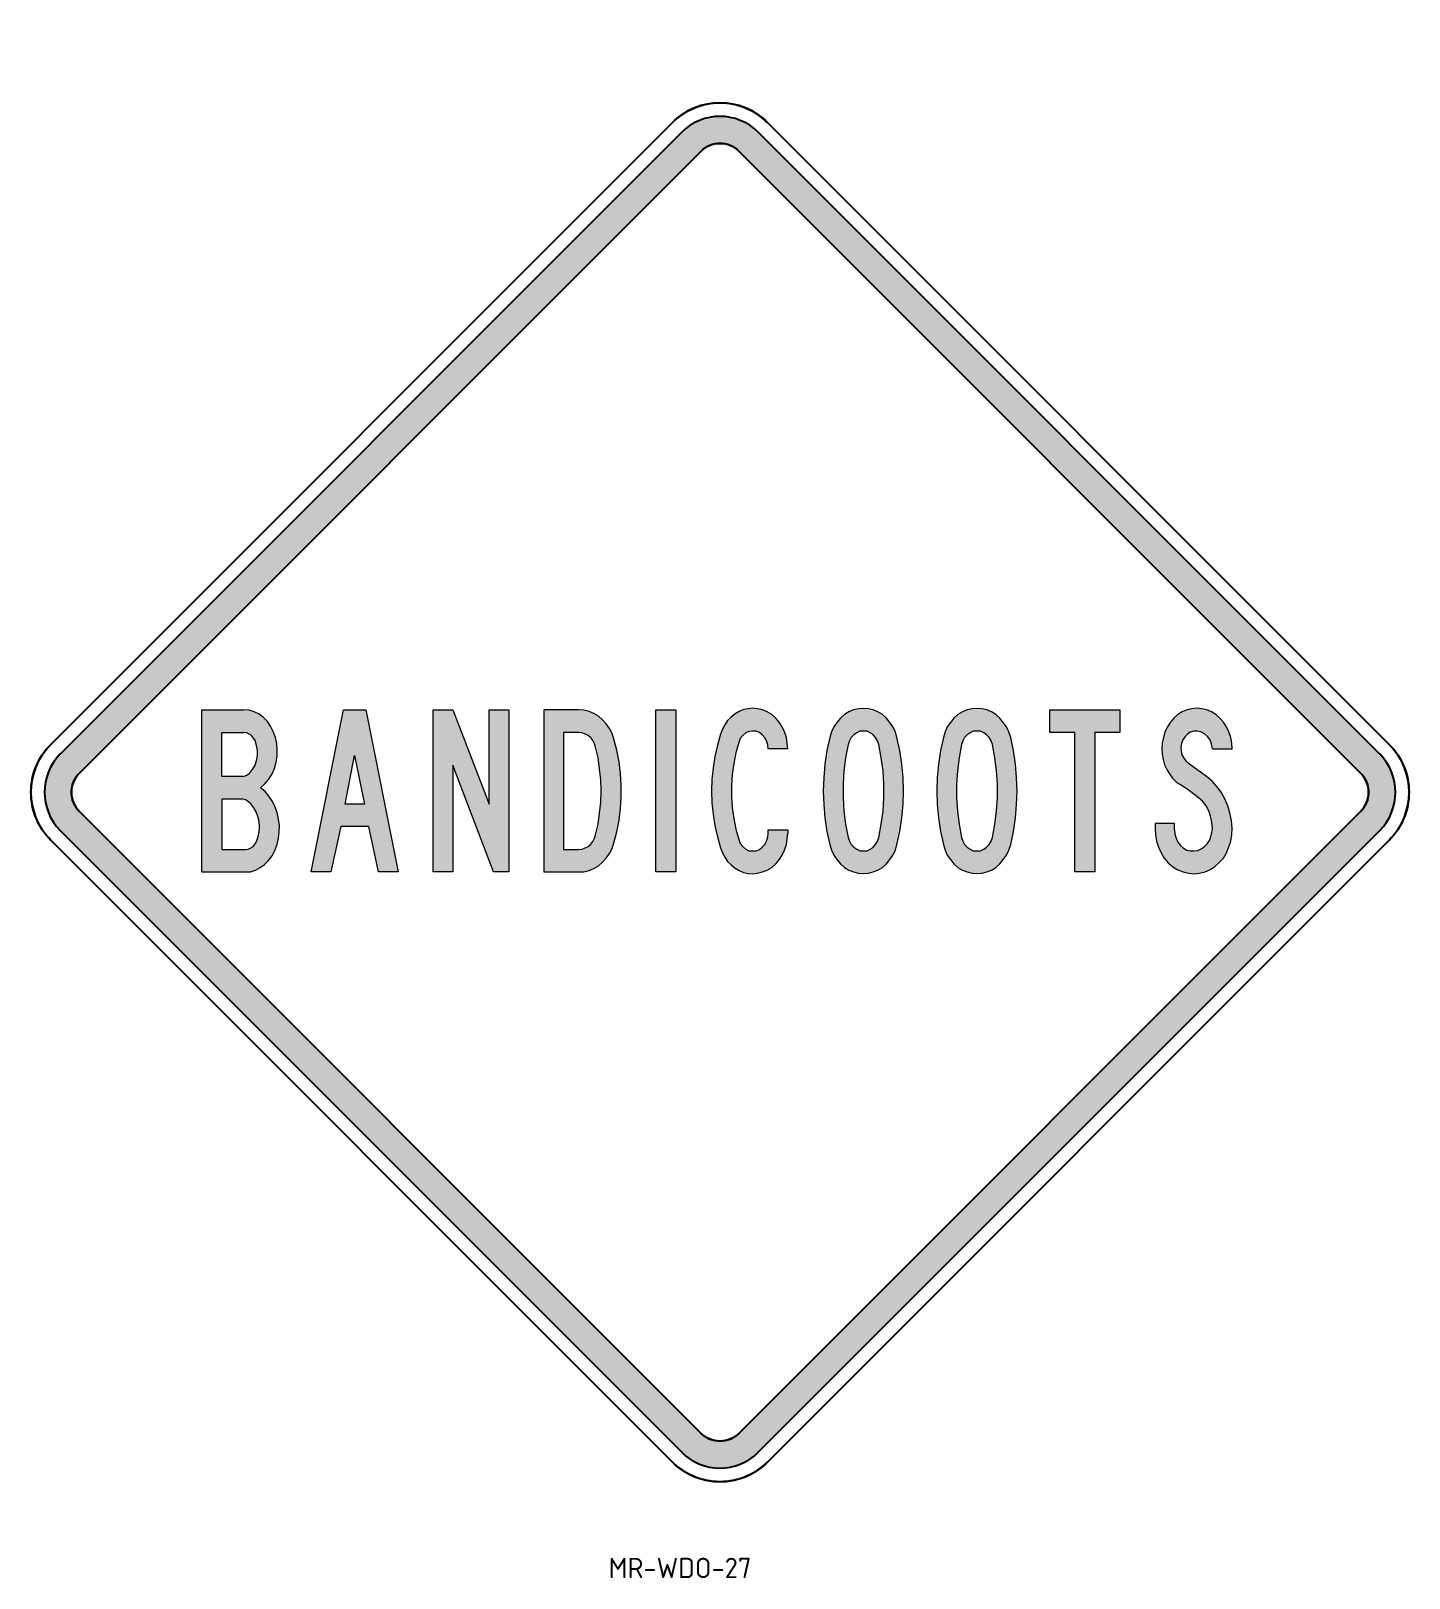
# Model space of a CAD drawing. Extents: x 135 to 339, y 46 to 275.
import ezdxf

# ---------------------------------------------------------------- set-up
doc = ezdxf.new("R2010")
doc.units = 0
doc.linetypes.add('CENTERX2', pattern=[101.6, 63.5, -12.7, 12.7, -12.7])
doc.layers.get('0').update_dxf_attribs({"linetype": 'CONTINUOUS'})
for name, color, linetype in [('L25', 1, 'CONTINUOUS'), ('L35', 3, 'CONTINUOUS'), ('T25', 1, 'CONTINUOUS'), ('TBLK25', 1, 'CONTINUOUS')]:
    doc.layers.add(name, color=color, linetype=linetype)
doc.styles.add('ISO', font='iso3098b.shx')

msp = doc.modelspace()

# ---------------------------------------------------------------- hatches: boundary and pattern name
at = {"layer": 'T25', "linetype": 'Continuous'}
h = msp.add_hatch(color=256, dxfattribs=at)
h.paths.add_polyline_path([(289.74, 150.55), (289.74, 171.16), (286.04, 171.16), (286.04, 174.5), (296.37, 174.5), (296.37, 171.16), (292.67, 171.16), (292.67, 150.55)])
h.paths.add_polyline_path([(277.54, 155.67), (277.9, 157.63), (278.13, 159.55), (278.27, 161.52), (278.27, 163.53), (278.13, 165.5), (277.9, 167.42), (277.54, 169.38), (277.35, 169.93), (277.03, 170.43), (276.67, 170.84), (276.26, 171.12), (275.75, 171.35), (275.25, 171.39), (274.7, 171.35), (274.25, 171.12), (273.79, 170.84), (273.42, 170.43), (273.15, 169.93), (272.97, 169.38), (272.6, 167.42), (272.37, 165.5), (272.23, 163.53), (272.23, 161.52), (272.37, 159.55), (272.6, 157.63), (272.97, 155.67), (273.15, 155.12), (273.42, 154.62), (273.79, 154.2), (274.25, 153.93), (274.7, 153.7), (275.25, 153.66), (275.75, 153.7), (276.26, 153.93), (276.67, 154.2), (277.03, 154.62), (277.35, 155.12)], flags=16)
h.paths.add_polyline_path([(280.23, 154.62), (280.65, 156.54), (280.92, 158.55), (281.1, 160.51), (281.19, 162.52), (281.1, 164.54), (280.92, 166.5), (280.65, 168.51), (280.23, 170.43), (279.96, 171.26), (279.59, 171.99), (279.14, 172.67), (278.63, 173.27), (278.04, 173.82), (277.4, 174.23), (276.71, 174.5), (275.98, 174.68), (275.25, 174.73), (274.52, 174.68), (273.79, 174.5), (273.1, 174.23), (272.42, 173.82), (271.82, 173.27), (271.32, 172.67), (270.86, 171.99), (270.54, 171.26), (270.27, 170.43), (269.86, 168.51), (269.54, 166.5), (269.35, 164.54), (269.31, 162.52), (269.35, 160.51), (269.54, 158.55), (269.86, 156.54), (270.27, 154.62), (270.54, 153.79), (270.86, 153.06), (271.32, 152.38), (271.82, 151.78), (272.42, 151.23), (273.1, 150.82), (273.79, 150.55), (274.52, 150.36), (275.25, 150.32), (275.98, 150.36), (276.71, 150.55), (277.4, 150.82), (278.04, 151.23), (278.63, 151.78), (279.14, 152.38), (279.59, 153.06), (279.96, 153.79)])
h.paths.add_polyline_path([(260.71, 155.67), (261.08, 157.63), (261.35, 159.55), (261.45, 161.52), (261.45, 163.53), (261.35, 165.5), (261.08, 167.42), (260.71, 169.38), (260.53, 169.93), (260.26, 170.43), (259.89, 170.84), (259.43, 171.12), (258.98, 171.35), (258.43, 171.39), (257.93, 171.35), (257.47, 171.12), (257.01, 170.84), (256.65, 170.43), (256.37, 169.93), (256.19, 169.38), (255.82, 167.42), (255.55, 165.5), (255.46, 163.53), (255.46, 161.52), (255.55, 159.55), (255.82, 157.63), (256.19, 155.67), (256.37, 155.12), (256.65, 154.62), (257.01, 154.2), (257.47, 153.93), (257.93, 153.7), (258.43, 153.66), (258.98, 153.7), (259.43, 153.93), (259.89, 154.2), (260.26, 154.62), (260.53, 155.12)], flags=16)
h.paths.add_polyline_path([(263.41, 154.62), (263.82, 156.54), (264.14, 158.55), (264.33, 160.51), (264.37, 162.52), (264.33, 164.54), (264.14, 166.5), (263.82, 168.51), (263.41, 170.43), (263.18, 171.26), (262.82, 171.99), (262.36, 172.67), (261.86, 173.27), (261.26, 173.82), (260.58, 174.23), (259.89, 174.5), (259.21, 174.68), (258.43, 174.73), (257.7, 174.68), (256.97, 174.5), (256.28, 174.23), (255.64, 173.82), (255.05, 173.27), (254.54, 172.67), (254.09, 171.99), (253.72, 171.26), (253.49, 170.43), (253.03, 168.51), (252.76, 166.5), (252.58, 164.54), (252.49, 162.52), (252.58, 160.51), (252.76, 158.55), (253.03, 156.54), (253.49, 154.62), (253.72, 153.79), (254.09, 153.06), (254.54, 152.38), (255.05, 151.78), (255.64, 151.23), (256.28, 150.82), (256.97, 150.55), (257.7, 150.36), (258.43, 150.32), (259.21, 150.36), (259.89, 150.55), (260.58, 150.82), (261.26, 151.23), (261.86, 151.78), (262.36, 152.38), (262.82, 153.06), (263.18, 153.79)])
h.paths.add_polyline_path([(227.75, 150.55), (227.75, 174.5), (230.68, 174.5), (230.68, 150.55)])
h.paths.add_polyline_path([(214.09, 153.88), (216.37, 153.88), (216.83, 153.93), (217.29, 154.11), (217.74, 154.34), (218.11, 154.66), (218.43, 155.07), (218.66, 155.53), (218.84, 156.03), (219.21, 157.63), (219.43, 159.23), (219.62, 160.88), (219.66, 162.52), (219.62, 164.17), (219.43, 165.82), (219.21, 167.42), (218.84, 169.02), (218.66, 169.52), (218.43, 169.98), (218.11, 170.39), (217.74, 170.71), (217.29, 170.94), (216.83, 171.12), (216.37, 171.16), (214.09, 171.16)], flags=16)
h.paths.add_polyline_path([(211.16, 150.55), (216.37, 150.55), (217.1, 150.59), (217.88, 150.78), (218.57, 151.05), (219.25, 151.46), (219.85, 152.01), (220.39, 152.6), (220.9, 153.29), (221.26, 154.02), (221.54, 154.84), (221.99, 156.49), (222.31, 158.23), (222.54, 159.92), (222.63, 161.66), (222.63, 163.39), (222.54, 165.13), (222.31, 166.82), (221.99, 168.56), (221.54, 170.2), (221.26, 171.03), (220.9, 171.76), (220.39, 172.44), (219.85, 173.04), (219.25, 173.59), (218.57, 174), (217.88, 174.27), (217.1, 174.46), (216.37, 174.5), (211.16, 174.5)])
h.paths.add_polyline_path([(194.79, 150.55), (194.79, 174.5), (197.72, 174.5), (203.11, 160.6), (203.11, 174.5), (205.99, 174.5), (205.99, 150.55), (203.71, 150.55), (197.72, 166.36), (197.72, 150.55)])
h.paths.add_polyline_path([(184.65, 160.6), (181.77, 160.6), (183.18, 167.78)], flags=16)
h.paths.add_polyline_path([(176.78, 150.55), (181.54, 174.5), (184.87, 174.5), (189.63, 150.55), (186.7, 150.55), (185.29, 157.27), (181.13, 157.27), (179.66, 150.55)])
h.paths.add_polyline_path([(166.63, 161.34), (163.53, 161.34), (163.53, 153.88), (167.05, 153.88), (167.46, 153.93), (167.82, 154.11), (168.19, 154.34), (168.46, 154.71), (168.69, 155.07), (168.92, 155.8), (169.06, 156.49), (169.1, 157.27), (169.06, 158), (168.87, 158.73), (168.65, 159.42), (168.28, 160.06), (167.87, 160.6), (167.5, 160.92), (167.05, 161.2)], flags=16)
h.paths.add_polyline_path([(304.46, 156.76), (304.46, 157.72), (301.58, 157.72), (301.58, 156.99), (301.63, 156.03), (301.81, 155.12), (302.09, 154.2), (302.5, 153.38), (302.95, 152.6), (303.55, 151.92), (304.23, 151.32), (304.97, 150.87), (305.74, 150.55), (306.52, 150.36), (307.39, 150.27), (308.17, 150.36), (308.99, 150.55), (309.77, 150.91), (310.45, 151.37), (311.09, 151.96), (311.69, 152.6), (312.14, 153.38), (312.51, 154.25), (312.78, 155.12), (312.92, 156.08), (312.97, 156.99), (312.87, 158.14), (312.65, 159.28), (312.33, 160.33), (311.91, 161.38), (311.37, 162.34), (310.73, 163.21), (310.04, 163.99), (309.22, 164.67), (306.52, 166.59), (306.15, 166.96), (305.83, 167.37), (305.56, 167.87), (305.47, 168.42), (305.42, 169.02), (305.51, 169.56), (305.7, 170.11), (306.02, 170.57), (306.38, 170.94), (306.79, 171.21), (307.3, 171.39), (307.8, 171.39), (308.35, 171.26), (308.9, 170.98), (309.35, 170.57), (309.72, 170.07), (309.95, 169.43), (310.09, 168.74), (312.97, 168.74), (312.92, 169.61), (312.78, 170.43), (312.51, 171.26), (312.14, 172.03), (311.73, 172.72), (311.18, 173.31), (310.59, 173.82), (309.95, 174.23), (309.26, 174.5), (308.53, 174.68), (307.8, 174.78), (307.02, 174.68), (306.34, 174.5), (305.61, 174.23), (304.97, 173.82), (304.37, 173.31), (303.87, 172.72), (303.41, 172.03), (303.05, 171.26), (302.82, 170.43), (302.63, 169.61), (302.59, 168.74), (302.63, 167.96), (302.77, 167.19), (303, 166.41), (303.32, 165.68), (303.73, 165.04), (304.19, 164.44), (304.69, 163.9), (305.29, 163.48), (306.66, 162.57), (307.98, 161.56), (308.58, 161.02), (309.13, 160.33), (309.54, 159.6), (309.81, 158.78), (309.99, 157.91), (310.09, 156.99), (309.99, 156.4), (309.86, 155.76), (309.63, 155.21), (309.31, 154.71), (308.9, 154.3), (308.39, 153.98), (307.89, 153.75), (307.39, 153.66), (306.79, 153.66), (306.29, 153.79), (305.79, 154.07), (305.33, 154.48), (304.97, 154.94), (304.69, 155.53), (304.51, 156.12)])
h.paths.add_polyline_path([(247.27, 168.74), (244.35, 168.74), (244.3, 169.34), (244.12, 169.93), (243.85, 170.39), (243.48, 170.84), (243.07, 171.16), (242.57, 171.35), (242.06, 171.39), (241.51, 171.3), (241.06, 171.12), (240.6, 170.75), (240.23, 170.3), (240.01, 169.7), (239.59, 168.15), (239.27, 166.59), (239.05, 164.95), (238.95, 163.35), (238.95, 161.7), (239.05, 160.1), (239.27, 158.46), (239.59, 156.9), (240.01, 155.35), (240.23, 154.75), (240.6, 154.3), (241.06, 153.93), (241.51, 153.7), (242.06, 153.66), (242.57, 153.7), (243.07, 153.88), (243.48, 154.2), (243.85, 154.62), (244.12, 155.12), (244.3, 155.71), (244.35, 156.31), (244.35, 156.76), (247.27, 156.76), (247.27, 156.31), (247.18, 155.44), (247.05, 154.62), (246.77, 153.79), (246.45, 153.02), (245.99, 152.33), (245.49, 151.74), (244.9, 151.23), (244.21, 150.82), (243.53, 150.55), (242.79, 150.36), (242.06, 150.27), (241.38, 150.32), (240.69, 150.5), (240.05, 150.78), (239.46, 151.14), (238.91, 151.6), (238.36, 152.1), (237.95, 152.74), (237.58, 153.38), (237.31, 154.11), (236.85, 155.76), (236.49, 157.4), (236.21, 159.1), (236.03, 160.79), (235.98, 162.52), (236.03, 164.22), (236.21, 165.95), (236.49, 167.64), (236.85, 169.29), (237.31, 170.94), (237.58, 171.67), (237.95, 172.31), (238.36, 172.95), (238.91, 173.45), (239.46, 173.91), (240.05, 174.27), (240.69, 174.55), (241.38, 174.68), (242.06, 174.78), (242.79, 174.68), (243.53, 174.5), (244.21, 174.23), (244.9, 173.82), (245.49, 173.31), (245.99, 172.72), (246.45, 172.03), (246.77, 171.26), (247.05, 170.43), (247.18, 169.61)])
h.paths.add_polyline_path([(160.6, 150.55), (167.05, 150.55), (167.78, 150.59), (168.55, 150.82), (169.24, 151.19), (169.88, 151.64), (170.47, 152.24), (170.98, 152.92), (171.39, 153.75), (171.71, 154.62), (171.94, 155.53), (172.03, 156.49), (172.07, 157.4), (171.94, 158.36), (171.75, 159.28), (171.43, 160.15), (171.02, 160.97), (170.52, 161.75), (169.97, 162.43), (169.29, 162.98), (169.93, 163.58), (170.52, 164.26), (170.98, 165.04), (171.34, 165.86), (171.57, 166.78), (171.75, 167.69), (171.75, 168.6), (171.66, 169.56), (171.48, 170.43), (171.16, 171.3), (170.75, 172.12), (170.29, 172.81), (169.7, 173.4), (169.06, 173.86), (168.33, 174.23), (167.59, 174.46), (166.82, 174.5), (160.6, 174.5)])
h.paths.add_polyline_path([(166.63, 164.67), (167, 164.76), (167.32, 164.9), (167.64, 165.18), (168.1, 165.72), (168.46, 166.32), (168.69, 167.05), (168.83, 167.78), (168.83, 168.51), (168.69, 169.24), (168.46, 169.98), (168.23, 170.34), (167.96, 170.71), (167.59, 170.94), (167.23, 171.12), (166.82, 171.16), (163.53, 171.16), (163.53, 164.67)], flags=16)
h.paths.add_polyline_path([(195.8, 274.89), (201.65, 274.89), (201.65, 271.14), (195.8, 271.14)], flags=9)
at = {"layer": 'TBLK25', "linetype": 'CENTERX2'}
h = msp.add_hatch(color=256, dxfattribs=at)
h.paths.add_polyline_path([(331.99, 165.17, -0.198872), (333.16, 162.34), (337.16, 162.34, 0.198872), (334.81, 167.99), (242.89, 259.92, 0.198882), (237.23, 262.26), (237.23, 258.26, -0.198897), (240.06, 257.09)])
h.paths.add_polyline_path([(234.41, 257.09, -0.198928), (237.23, 258.26), (237.23, 262.26, 0.198943), (231.58, 259.92), (139.65, 167.99, 0.198872), (137.31, 162.34), (141.31, 162.34, -0.198872), (142.48, 165.17)])
h.paths.add_polyline_path([(231.58, 64.76, 0.198952), (237.24, 62.41), (237.23, 66.41, -0.198952), (234.41, 67.59), (142.48, 159.51, -0.198952), (141.31, 162.34), (137.31, 162.34, 0.198952), (139.65, 156.68)])
h.paths.add_polyline_path([(240.06, 67.59, -0.198872), (237.23, 66.41), (237.24, 62.41, 0.198872), (242.89, 64.76), (334.81, 156.68, 0.198952), (337.16, 162.34), (333.16, 162.34, -0.198952), (331.99, 159.51)])

# ---------------------------------------------------------------- linework, layer by layer
at = {"color": 1, "lineweight": 0}
for points in [[(160.6, 150.55), (160.6, 174.5), (166.82, 174.5)], [(170.75, 172.12), (170.29, 172.81), (169.7, 173.4), (169.06, 173.86), (168.33, 174.23), (167.59, 174.46), (166.82, 174.5)], [(176.78, 150.55), (181.54, 174.5), (184.87, 174.5), (189.63, 150.55), (186.7, 150.55), (185.29, 157.27), (181.13, 157.27), (179.66, 150.55), (176.78, 150.55), (176.78, 150.55)], [(194.79, 150.55), (194.79, 174.5), (197.72, 174.5), (203.11, 160.6), (203.11, 174.5), (205.99, 174.5), (205.99, 150.55), (203.71, 150.55), (197.72, 166.36), (197.72, 150.55), (194.79, 150.55), (194.79, 150.55)], [(211.16, 150.55), (216.37, 150.55), (217.1, 150.59), (217.88, 150.78), (218.57, 151.05), (219.25, 151.46), (219.85, 152.01), (220.39, 152.6), (220.9, 153.29), (221.26, 154.02), (221.54, 154.84), (221.99, 156.49), (222.31, 158.23), (222.54, 159.92), (222.63, 161.66), (222.63, 163.39), (222.54, 165.13), (222.31, 166.82), (221.99, 168.56), (221.54, 170.2), (221.26, 171.03), (220.9, 171.76), (220.39, 172.44), (219.85, 173.04), (219.25, 173.59), (218.57, 174), (217.88, 174.27), (217.1, 174.46), (216.37, 174.5), (211.16, 174.5), (211.16, 150.55), (211.16, 150.55)], [(227.75, 150.55), (227.75, 174.5), (230.68, 174.5), (230.68, 150.55), (227.75, 150.55), (227.75, 150.55)], [(242.06, 174.78), (241.38, 174.68), (240.69, 174.55), (240.05, 174.27), (239.46, 173.91), (238.91, 173.45), (238.36, 172.95), (237.95, 172.31), (237.58, 171.67), (237.31, 170.94)], [(247.27, 168.74), (247.18, 169.61), (247.05, 170.43), (246.77, 171.26), (246.45, 172.03), (245.99, 172.72), (245.49, 173.31), (244.9, 173.82), (244.21, 174.23), (243.53, 174.5), (242.79, 174.68), (242.06, 174.78)], [(263.41, 154.62), (263.82, 156.54), (264.14, 158.55), (264.33, 160.51), (264.37, 162.52), (264.33, 164.54), (264.14, 166.5), (263.82, 168.51), (263.41, 170.43), (263.18, 171.26), (262.82, 171.99), (262.36, 172.67), (261.86, 173.27), (261.26, 173.82), (260.58, 174.23), (259.89, 174.5), (259.21, 174.68), (258.43, 174.73), (257.7, 174.68), (256.97, 174.5), (256.28, 174.23), (255.64, 173.82), (255.05, 173.27), (254.54, 172.67), (254.09, 171.99), (253.72, 171.26), (253.49, 170.43), (253.03, 168.51), (252.76, 166.5), (252.58, 164.54), (252.49, 162.52), (252.58, 160.51), (252.76, 158.55), (253.03, 156.54), (253.49, 154.62), (253.72, 153.79), (254.09, 153.06), (254.54, 152.38), (255.05, 151.78), (255.64, 151.23), (256.28, 150.82), (256.97, 150.55), (257.7, 150.36), (258.43, 150.32), (259.21, 150.36), (259.89, 150.55), (260.58, 150.82), (261.26, 151.23), (261.86, 151.78), (262.36, 152.38), (262.82, 153.06), (263.18, 153.79), (263.41, 154.62), (263.41, 154.62)], [(280.23, 154.62), (280.65, 156.54), (280.92, 158.55), (281.1, 160.51), (281.19, 162.52), (281.1, 164.54), (280.92, 166.5), (280.65, 168.51), (280.23, 170.43), (279.96, 171.26), (279.59, 171.99), (279.14, 172.67), (278.63, 173.27), (278.04, 173.82), (277.4, 174.23), (276.71, 174.5), (275.98, 174.68), (275.25, 174.73), (274.52, 174.68), (273.79, 174.5), (273.1, 174.23), (272.42, 173.82), (271.82, 173.27), (271.32, 172.67), (270.86, 171.99), (270.54, 171.26), (270.27, 170.43), (269.86, 168.51), (269.54, 166.5), (269.35, 164.54), (269.31, 162.52), (269.35, 160.51), (269.54, 158.55), (269.86, 156.54), (270.27, 154.62), (270.54, 153.79), (270.86, 153.06), (271.32, 152.38), (271.82, 151.78), (272.42, 151.23), (273.1, 150.82), (273.79, 150.55), (274.52, 150.36), (275.25, 150.32), (275.98, 150.36), (276.71, 150.55), (277.4, 150.82), (278.04, 151.23), (278.63, 151.78), (279.14, 152.38), (279.59, 153.06), (279.96, 153.79), (280.23, 154.62), (280.23, 154.62)], [(289.74, 150.55), (289.74, 171.16), (286.04, 171.16), (286.04, 174.5), (296.37, 174.5), (296.37, 171.16), (292.67, 171.16), (292.67, 150.55), (289.74, 150.55), (289.74, 150.55)], [(310.09, 168.74), (312.97, 168.74), (312.92, 169.61), (312.78, 170.43), (312.51, 171.26), (312.14, 172.03), (311.73, 172.72), (311.18, 173.31), (310.59, 173.82), (309.95, 174.23), (309.26, 174.5), (308.53, 174.68), (307.8, 174.78), (307.02, 174.68), (306.34, 174.5), (305.61, 174.23), (304.97, 173.82), (304.37, 173.31), (303.87, 172.72), (303.41, 172.03), (303.05, 171.26), (302.82, 170.43), (302.63, 169.61), (302.59, 168.74), (302.63, 167.96), (302.77, 167.19), (303, 166.41), (303.32, 165.68), (303.73, 165.04), (304.19, 164.44), (304.69, 163.9), (305.29, 163.48)], [(169.29, 162.98), (169.93, 163.58), (170.52, 164.26), (170.98, 165.04), (171.34, 165.86), (171.57, 166.78), (171.75, 167.69), (171.75, 168.6), (171.66, 169.56), (171.48, 170.43), (171.16, 171.3), (170.75, 172.12)], [(166.63, 164.67), (163.53, 164.67), (163.53, 171.16), (166.82, 171.16)], [(168.46, 169.98), (168.23, 170.34), (167.96, 170.71), (167.59, 170.94), (167.23, 171.12), (166.82, 171.16)], [(167.64, 165.18), (168.1, 165.72), (168.46, 166.32), (168.69, 167.05), (168.83, 167.78), (168.83, 168.51), (168.69, 169.24), (168.46, 169.98)], [(214.09, 153.88), (216.37, 153.88), (216.83, 153.93), (217.29, 154.11), (217.74, 154.34), (218.11, 154.66), (218.43, 155.07), (218.66, 155.53), (218.84, 156.03), (219.21, 157.63), (219.43, 159.23), (219.62, 160.88), (219.66, 162.52), (219.62, 164.17), (219.43, 165.82), (219.21, 167.42), (218.84, 169.02), (218.66, 169.52), (218.43, 169.98), (218.11, 170.39), (217.74, 170.71), (217.29, 170.94), (216.83, 171.12), (216.37, 171.16), (214.09, 171.16), (214.09, 153.88), (214.09, 153.88)], [(237.31, 170.94), (236.85, 169.29), (236.49, 167.64), (236.21, 165.95), (236.03, 164.22), (235.98, 162.52), (236.03, 160.79), (236.21, 159.1), (236.49, 157.4), (236.85, 155.76), (237.31, 154.11)], [(247.27, 168.74), (244.35, 168.74), (244.3, 169.34), (244.12, 169.93), (243.85, 170.39), (243.48, 170.84), (243.07, 171.16), (242.57, 171.35), (242.06, 171.39), (241.51, 171.3), (241.06, 171.12), (240.6, 170.75), (240.23, 170.3), (240.01, 169.7), (239.59, 168.15), (239.27, 166.59), (239.05, 164.95), (238.95, 163.35), (238.95, 161.7), (239.05, 160.1), (239.27, 158.46), (239.59, 156.9), (240.01, 155.35), (240.23, 154.75), (240.6, 154.3), (241.06, 153.93), (241.51, 153.7), (242.06, 153.66), (242.57, 153.7), (243.07, 153.88), (243.48, 154.2), (243.85, 154.62), (244.12, 155.12), (244.3, 155.71), (244.35, 156.31), (244.35, 156.76), (247.27, 156.76)], [(260.71, 155.67), (261.08, 157.63), (261.35, 159.55), (261.45, 161.52), (261.45, 163.53), (261.35, 165.5), (261.08, 167.42), (260.71, 169.38), (260.53, 169.93), (260.26, 170.43), (259.89, 170.84), (259.43, 171.12), (258.98, 171.35), (258.43, 171.39), (257.93, 171.35), (257.47, 171.12), (257.01, 170.84), (256.65, 170.43), (256.37, 169.93), (256.19, 169.38), (255.82, 167.42), (255.55, 165.5), (255.46, 163.53), (255.46, 161.52), (255.55, 159.55), (255.82, 157.63), (256.19, 155.67), (256.37, 155.12), (256.65, 154.62), (257.01, 154.2), (257.47, 153.93), (257.93, 153.7), (258.43, 153.66), (258.98, 153.7), (259.43, 153.93), (259.89, 154.2), (260.26, 154.62), (260.53, 155.12), (260.71, 155.67), (260.71, 155.67)], [(277.54, 155.67), (277.9, 157.63), (278.13, 159.55), (278.27, 161.52), (278.27, 163.53), (278.13, 165.5), (277.9, 167.42), (277.54, 169.38), (277.35, 169.93), (277.03, 170.43), (276.67, 170.84), (276.26, 171.12), (275.75, 171.35), (275.25, 171.39), (274.7, 171.35), (274.25, 171.12), (273.79, 170.84), (273.42, 170.43), (273.15, 169.93), (272.97, 169.38), (272.6, 167.42), (272.37, 165.5), (272.23, 163.53), (272.23, 161.52), (272.37, 159.55), (272.6, 157.63), (272.97, 155.67), (273.15, 155.12), (273.42, 154.62), (273.79, 154.2), (274.25, 153.93), (274.7, 153.7), (275.25, 153.66), (275.75, 153.7), (276.26, 153.93), (276.67, 154.2), (277.03, 154.62), (277.35, 155.12), (277.54, 155.67), (277.54, 155.67)], [(307.8, 171.39), (307.3, 171.39), (306.79, 171.21), (306.38, 170.94), (306.02, 170.57), (305.7, 170.11), (305.51, 169.56), (305.42, 169.02), (305.47, 168.42), (305.56, 167.87), (305.83, 167.37), (306.15, 166.96), (306.52, 166.59)], [(310.09, 168.74), (309.95, 169.43), (309.72, 170.07), (309.35, 170.57), (308.9, 170.98), (308.35, 171.26), (307.8, 171.39)], [(184.65, 160.6), (181.77, 160.6), (183.18, 167.78), (184.65, 160.6), (184.65, 160.6)], [(166.63, 164.67), (167, 164.76), (167.32, 164.9), (167.64, 165.18)], [(301.58, 157.72), (301.58, 156.99), (301.63, 156.03), (301.81, 155.12), (302.09, 154.2), (302.5, 153.38), (302.95, 152.6), (303.55, 151.92), (304.23, 151.32), (304.97, 150.87), (305.74, 150.55), (306.52, 150.36), (307.39, 150.27), (308.17, 150.36), (308.99, 150.55), (309.77, 150.91), (310.45, 151.37), (311.09, 151.96), (311.69, 152.6), (312.14, 153.38), (312.51, 154.25), (312.78, 155.12), (312.92, 156.08), (312.97, 156.99), (312.87, 158.14), (312.65, 159.28), (312.33, 160.33), (311.91, 161.38), (311.37, 162.34), (310.73, 163.21), (310.04, 163.99), (309.22, 164.67), (306.52, 166.59)], [(160.6, 150.55), (167.05, 150.55), (167.78, 150.59), (168.55, 150.82), (169.24, 151.19), (169.88, 151.64), (170.47, 152.24), (170.98, 152.92), (171.39, 153.75), (171.71, 154.62), (171.94, 155.53), (172.03, 156.49), (172.07, 157.4), (171.94, 158.36), (171.75, 159.28), (171.43, 160.15), (171.02, 160.97), (170.52, 161.75), (169.97, 162.43), (169.29, 162.98)], [(307.98, 161.56), (306.66, 162.57), (305.29, 163.48)], [(166.63, 161.34), (163.53, 161.34), (163.53, 153.88), (167.05, 153.88), (167.46, 153.93), (167.82, 154.11), (168.19, 154.34), (168.46, 154.71), (168.69, 155.07), (168.92, 155.8), (169.06, 156.49), (169.1, 157.27), (169.06, 158), (168.87, 158.73), (168.65, 159.42), (168.28, 160.06), (167.87, 160.6), (167.5, 160.92), (167.05, 161.2), (166.63, 161.34), (166.63, 161.34)], [(310.09, 156.99), (309.99, 157.91), (309.81, 158.78), (309.54, 159.6), (309.13, 160.33), (308.58, 161.02), (307.98, 161.56)], [(242.06, 150.27), (242.79, 150.36), (243.53, 150.55), (244.21, 150.82), (244.9, 151.23), (245.49, 151.74), (245.99, 152.33), (246.45, 153.02), (246.77, 153.79), (247.05, 154.62), (247.18, 155.44), (247.27, 156.31)], [(247.27, 156.76), (247.27, 156.31)], [(304.46, 156.76), (304.46, 157.72), (301.58, 157.72)], [(304.46, 156.76), (304.51, 156.12), (304.69, 155.53), (304.97, 154.94), (305.33, 154.48), (305.79, 154.07), (306.29, 153.79), (306.79, 153.66), (307.39, 153.66)], [(307.39, 153.66), (307.89, 153.75), (308.39, 153.98), (308.9, 154.3), (309.31, 154.71), (309.63, 155.21), (309.86, 155.76), (309.99, 156.4), (310.09, 156.99)], [(237.31, 154.11), (237.58, 153.38), (237.95, 152.74), (238.36, 152.1), (238.91, 151.6), (239.46, 151.14), (240.05, 150.78), (240.69, 150.5), (241.38, 150.32), (242.06, 150.27)]]:
    msp.add_lwpolyline(points, dxfattribs=at)
at = {"layer": 'L25'}
for points in [[(230.16, 63.34), (138.24, 155.27, -0.414214), (138.24, 169.41), (230.16, 261.33, -0.414214), (244.31, 261.33), (336.23, 169.41, -0.414214), (336.23, 155.27), (244.31, 63.34, -0.414214)], [(234.41, 67.59), (142.48, 159.51, -0.414214), (142.48, 165.16), (234.41, 257.09, -0.414214), (240.06, 257.09), (331.99, 165.16, -0.414214), (331.99, 159.51), (240.06, 67.59, -0.414214)]]:
    msp.add_lwpolyline(points, format="xyb", close=True, dxfattribs=at)
at = {"layer": 'L35'}
for p, q in [((230.16, 261.33), (138.24, 169.41)), ((336.23, 169.41), (244.3, 261.33)), ((138.24, 155.27), (230.16, 63.34)), ((244.3, 63.34), (336.23, 155.27))]:
    msp.add_line(p, q, dxfattribs=at)
for centre, start, end in [((237.23, 254.26), 45, 135), ((145.31, 162.34), 135, 225), ((329.16, 162.34), 315, 45), ((237.23, 70.41), 225, 315)]:
    msp.add_arc(centre, 10, start, end, dxfattribs=at)
at = {"layer": 'TBLK25', "color": 1}
for p, q in [((231.58, 259.92), (139.65, 167.99)), ((334.81, 167.99), (242.89, 259.92)), ((234.41, 257.09), (142.48, 165.17)), ((331.99, 165.17), (240.06, 257.09)), ((142.48, 159.51), (234.41, 67.59)), ((240.06, 67.59), (331.99, 159.51)), ((139.65, 156.68), (231.58, 64.76)), ((242.89, 64.76), (334.81, 156.68))]:
    msp.add_line(p, q, dxfattribs=at)
for centre, radius, start, end in [((237.23, 254.26), 8, 45, 135), ((237.23, 254.26), 4, 45, 135), ((145.31, 162.34), 8, 135, 225), ((329.16, 162.34), 8, 315, 45), ((145.31, 162.34), 4, 135, 225), ((329.16, 162.34), 4, 315, 45), ((237.23, 70.41), 4, 225, 315), ((237.23, 70.41), 8, 225, 315)]:
    msp.add_arc(centre, radius, start, end, dxfattribs=at)

# ---------------------------------------------------------------- texts
at = {"layer": 'T25', "color": 3, "style": 'ISO'}
msp.add_text('                       MR-WDO-27', height=3, dxfattribs=at).set_placement((178.87, 46.16))

doc.saveas('drawing.dxf')
